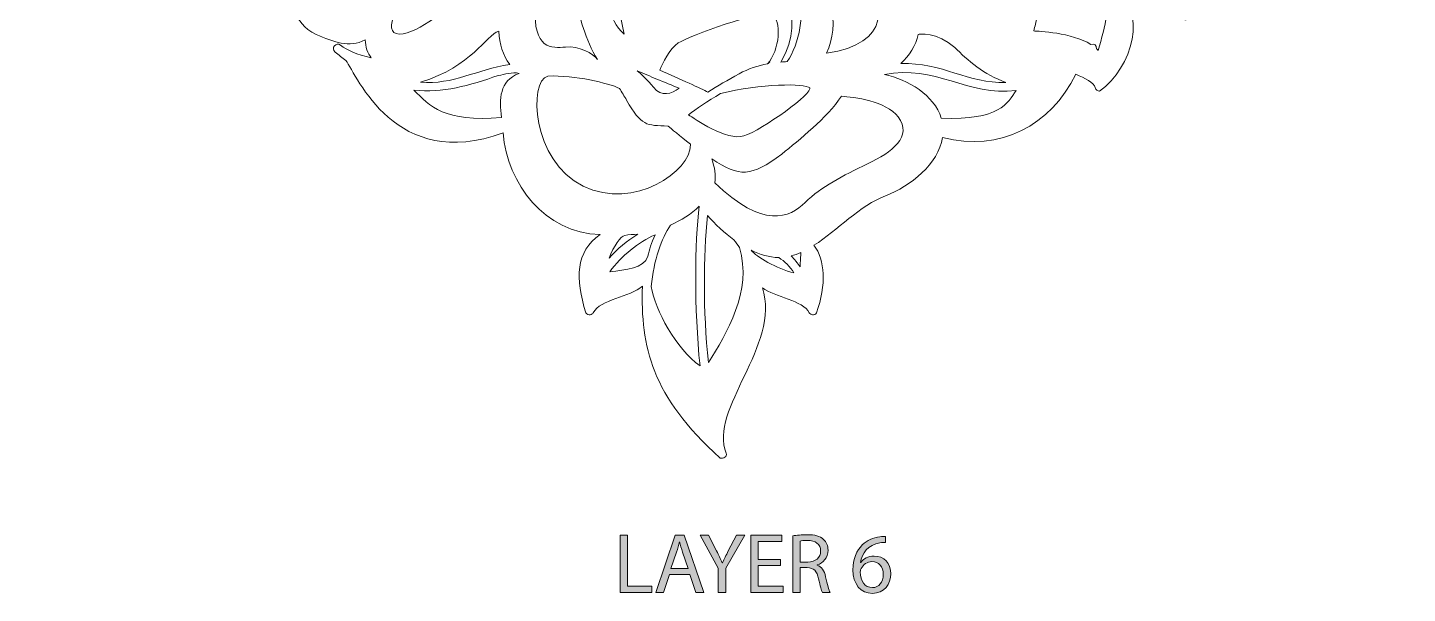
# Model space of a CAD drawing. Header units: inches. Extents: x -7.8 to 80.5, y -132.7 to -44.9.
# Drawn here: x 53.42 to 80.46, y -77.8 to -66.71 of the extents above; entities that cross this region are included whole.
import ezdxf

# ---------------------------------------------------------------- set-up
doc = ezdxf.new("R2010")
doc.units = ezdxf.units.IN
doc.header["$MEASUREMENT"] = 0
doc.layers.add('FloralHeart', color=7, linetype='Continuous')

# ---------------------------------------------------------------- blocks, each defined once
blk = doc.blocks.new('block 2')
at = {"layer": 'FloralHeart'}
h = blk.add_hatch(color=7, dxfattribs=at)
h.dxf.hatch_style = 2
h.paths.add_polyline_path([(65.174, -76.654), (65.029, -76.654), (65.029, -77.778), (65.654, -77.778), (65.654, -77.656), (65.174, -77.656)])
h = blk.add_hatch(color=7, dxfattribs=at)
h.dxf.hatch_style = 2
h.paths.add_polyline_path([(65.998, -77.424), (66.396, -77.424), (66.516, -77.778), (66.671, -77.778), (66.288, -76.654), (66.113, -76.654), (65.731, -77.778), (65.881, -77.778)])
edge = h.paths.add_edge_path()
edge.add_spline(control_points=[(66.138, -76.986), (66.159, -76.918), (66.178, -76.849), (66.194, -76.783), (66.194, -76.783), (66.198, -76.783), (66.198, -76.783), (66.214, -76.848), (66.231, -76.914), (66.256, -76.988), (66.256, -76.988), (66.366, -77.311), (66.366, -77.311), (66.366, -77.311), (66.028, -77.311), (66.028, -77.311), (66.028, -77.311), (66.138, -76.986), (66.138, -76.986)], knot_values=[0, 0, 0, 0, 1, 1, 1, 2, 2, 2, 3, 3, 3, 4, 4, 4, 5, 5, 5, 6, 6, 6, 6], degree=3, periodic=1)
h = blk.add_hatch(color=7, dxfattribs=at)
h.dxf.hatch_style = 2
edge = h.paths.add_edge_path()
edge.add_spline(control_points=[(67.151, -76.964), (67.108, -77.049), (67.069, -77.123), (67.038, -77.196), (67.038, -77.196), (67.034, -77.196), (67.034, -77.196), (66.999, -77.118), (66.966, -77.049), (66.923, -76.964), (66.923, -76.964), (66.764, -76.654), (66.764, -76.654), (66.764, -76.654), (66.599, -76.654), (66.599, -76.654), (66.599, -76.654), (66.954, -77.301), (66.954, -77.301), (66.954, -77.301), (66.954, -77.778), (66.954, -77.778), (66.954, -77.778), (67.101, -77.778), (67.101, -77.778), (67.101, -77.778), (67.101, -77.299), (67.101, -77.299), (67.101, -77.299), (67.478, -76.654), (67.478, -76.654), (67.478, -76.654), (67.313, -76.654), (67.313, -76.654), (67.313, -76.654), (67.151, -76.964), (67.151, -76.964)], knot_values=[0, 0, 0, 0, 1, 1, 1, 2, 2, 2, 3, 3, 3, 4, 4, 4, 5, 5, 5, 6, 6, 6, 7, 7, 7, 8, 8, 8, 9, 9, 9, 10, 10, 10, 11, 11, 11, 12, 12, 12, 12], degree=3, periodic=1)
h = blk.add_hatch(color=7, dxfattribs=at)
h.dxf.hatch_style = 2
h.paths.add_polyline_path([(67.739, -77.251), (68.176, -77.251), (68.176, -77.131), (67.739, -77.131), (67.739, -76.776), (68.201, -76.776), (68.201, -76.654), (67.594, -76.654), (67.594, -77.778), (68.226, -77.778), (68.226, -77.656), (67.739, -77.656)])
h = blk.add_hatch(color=7, dxfattribs=at)
h.dxf.hatch_style = 2
edge = h.paths.add_edge_path()
edge.add_spline(control_points=[(68.894, -77.243), (68.894, -77.243), (68.894, -77.238), (68.894, -77.238), (69.013, -77.198), (69.106, -77.099), (69.106, -76.951), (69.106, -76.864), (69.074, -76.788), (69.018, -76.738), (68.948, -76.674), (68.848, -76.646), (68.693, -76.646), (68.593, -76.646), (68.488, -76.654), (68.414, -76.669), (68.414, -76.669), (68.414, -77.778), (68.414, -77.778), (68.414, -77.778), (68.559, -77.778), (68.559, -77.778), (68.559, -77.778), (68.559, -77.291), (68.559, -77.291), (68.559, -77.291), (68.696, -77.291), (68.696, -77.291), (68.828, -77.296), (68.888, -77.354), (68.921, -77.509), (68.953, -77.649), (68.978, -77.746), (68.996, -77.778), (68.996, -77.778), (69.146, -77.778), (69.146, -77.778), (69.123, -77.734), (69.096, -77.626), (69.059, -77.469), (69.033, -77.353), (68.981, -77.273), (68.894, -77.243)], knot_values=[0, 0, 0, 0, 1, 1, 1, 2, 2, 2, 3, 3, 3, 4, 4, 4, 5, 5, 5, 6, 6, 6, 7, 7, 7, 8, 8, 8, 9, 9, 9, 10, 10, 10, 11, 11, 11, 12, 12, 12, 13, 13, 13, 14, 14, 14, 14], degree=3, periodic=1)
edge = h.paths.add_edge_path()
edge.add_spline(control_points=[(68.708, -77.181), (68.708, -77.181), (68.559, -77.181), (68.559, -77.181), (68.559, -77.181), (68.559, -76.771), (68.559, -76.771), (68.583, -76.764), (68.633, -76.758), (68.703, -76.758), (68.856, -76.759), (68.961, -76.823), (68.961, -76.968), (68.961, -77.096), (68.863, -77.181), (68.708, -77.181)], knot_values=[0, 0, 0, 0, 1, 1, 1, 2, 2, 2, 3, 3, 3, 4, 4, 4, 5, 5, 5, 5], degree=3, periodic=1)
h = blk.add_hatch(color=7, dxfattribs=at)
h.dxf.hatch_style = 2
edge = h.paths.add_edge_path()
edge.add_spline(control_points=[(69.978, -77.796), (70.203, -77.796), (70.338, -77.613), (70.338, -77.414), (70.338, -77.203), (70.203, -77.064), (70.011, -77.064), (69.891, -77.064), (69.801, -77.121), (69.749, -77.189), (69.749, -77.189), (69.744, -77.189), (69.744, -77.189), (69.769, -77.011), (69.891, -76.843), (70.121, -76.804), (70.163, -76.798), (70.201, -76.796), (70.231, -76.798), (70.231, -76.798), (70.231, -76.678), (70.231, -76.678), (70.204, -76.678), (70.168, -76.679), (70.124, -76.686), (69.988, -76.703), (69.868, -76.758), (69.778, -76.846), (69.671, -76.953), (69.594, -77.121), (69.594, -77.334), (69.594, -77.616), (69.746, -77.796), (69.978, -77.796)], knot_values=[0, 0, 0, 0, 1, 1, 1, 2, 2, 2, 3, 3, 3, 4, 4, 4, 5, 5, 5, 6, 6, 6, 7, 7, 7, 8, 8, 8, 9, 9, 9, 10, 10, 10, 11, 11, 11, 11], degree=3, periodic=1)
edge = h.paths.add_edge_path()
edge.add_spline(control_points=[(69.756, -77.308), (69.796, -77.229), (69.878, -77.174), (69.966, -77.174), (70.101, -77.174), (70.189, -77.268), (70.189, -77.423), (70.189, -77.578), (70.104, -77.683), (69.978, -77.683), (69.824, -77.683), (69.743, -77.551), (69.739, -77.373), (69.739, -77.346), (69.746, -77.324), (69.756, -77.308)], knot_values=[0, 0, 0, 0, 1, 1, 1, 2, 2, 2, 3, 3, 3, 4, 4, 4, 5, 5, 5, 5], degree=3, periodic=1)
at = {"layer": 'FloralHeart', "lineweight": 0}
for points in [[(65.174, -76.654), (65.029, -76.654), (65.029, -77.778), (65.654, -77.778), (65.654, -77.656), (65.174, -77.656), (65.174, -76.654)], [(65.998, -77.424), (66.396, -77.424), (66.516, -77.778), (66.671, -77.778), (66.288, -76.654), (66.113, -76.654), (65.731, -77.778), (65.881, -77.778), (65.998, -77.424)], [(67.739, -77.251), (68.176, -77.251), (68.176, -77.131), (67.739, -77.131), (67.739, -76.776), (68.201, -76.776), (68.201, -76.654), (67.594, -76.654), (67.594, -77.778), (68.226, -77.778), (68.226, -77.656), (67.739, -77.656), (67.739, -77.251)]]:
    blk.add_lwpolyline(points, dxfattribs=at)
for points, knots in [([(66.138, -76.986), (66.159, -76.918), (66.178, -76.849), (66.194, -76.783), (66.194, -76.783), (66.198, -76.783), (66.198, -76.783), (66.214, -76.848), (66.231, -76.914), (66.256, -76.988), (66.256, -76.988), (66.366, -77.311), (66.366, -77.311), (66.366, -77.311), (66.028, -77.311), (66.028, -77.311), (66.028, -77.311), (66.138, -76.986), (66.138, -76.986)], [0, 0, 0, 0, 1, 1, 1, 2, 2, 2, 3, 3, 3, 4, 4, 4, 5, 5, 5, 6, 6, 6, 6]), ([(67.151, -76.964), (67.108, -77.049), (67.069, -77.123), (67.038, -77.196), (67.038, -77.196), (67.034, -77.196), (67.034, -77.196), (66.999, -77.118), (66.966, -77.049), (66.923, -76.964), (66.923, -76.964), (66.764, -76.654), (66.764, -76.654), (66.764, -76.654), (66.599, -76.654), (66.599, -76.654), (66.599, -76.654), (66.954, -77.301), (66.954, -77.301), (66.954, -77.301), (66.954, -77.778), (66.954, -77.778), (66.954, -77.778), (67.101, -77.778), (67.101, -77.778), (67.101, -77.778), (67.101, -77.299), (67.101, -77.299), (67.101, -77.299), (67.478, -76.654), (67.478, -76.654), (67.478, -76.654), (67.313, -76.654), (67.313, -76.654), (67.313, -76.654), (67.151, -76.964), (67.151, -76.964)], [0, 0, 0, 0, 1, 1, 1, 2, 2, 2, 3, 3, 3, 4, 4, 4, 5, 5, 5, 6, 6, 6, 7, 7, 7, 8, 8, 8, 9, 9, 9, 10, 10, 10, 11, 11, 11, 12, 12, 12, 12]), ([(68.894, -77.243), (68.894, -77.243), (68.894, -77.238), (68.894, -77.238), (69.013, -77.198), (69.106, -77.099), (69.106, -76.951), (69.106, -76.864), (69.074, -76.788), (69.018, -76.738), (68.948, -76.674), (68.848, -76.646), (68.693, -76.646), (68.593, -76.646), (68.488, -76.654), (68.414, -76.669), (68.414, -76.669), (68.414, -77.778), (68.414, -77.778), (68.414, -77.778), (68.559, -77.778), (68.559, -77.778), (68.559, -77.778), (68.559, -77.291), (68.559, -77.291), (68.559, -77.291), (68.696, -77.291), (68.696, -77.291), (68.828, -77.296), (68.888, -77.354), (68.921, -77.509), (68.953, -77.649), (68.978, -77.746), (68.996, -77.778), (68.996, -77.778), (69.146, -77.778), (69.146, -77.778), (69.123, -77.734), (69.096, -77.626), (69.059, -77.469), (69.033, -77.353), (68.981, -77.273), (68.894, -77.243)], [0, 0, 0, 0, 1, 1, 1, 2, 2, 2, 3, 3, 3, 4, 4, 4, 5, 5, 5, 6, 6, 6, 7, 7, 7, 8, 8, 8, 9, 9, 9, 10, 10, 10, 11, 11, 11, 12, 12, 12, 13, 13, 13, 14, 14, 14, 14]), ([(68.708, -77.181), (68.708, -77.181), (68.559, -77.181), (68.559, -77.181), (68.559, -77.181), (68.559, -76.771), (68.559, -76.771), (68.583, -76.764), (68.633, -76.758), (68.703, -76.758), (68.856, -76.759), (68.961, -76.823), (68.961, -76.968), (68.961, -77.096), (68.863, -77.181), (68.708, -77.181)], [0, 0, 0, 0, 1, 1, 1, 2, 2, 2, 3, 3, 3, 4, 4, 4, 5, 5, 5, 5]), ([(69.978, -77.796), (70.203, -77.796), (70.338, -77.613), (70.338, -77.414), (70.338, -77.203), (70.203, -77.064), (70.011, -77.064), (69.891, -77.064), (69.801, -77.121), (69.749, -77.189), (69.749, -77.189), (69.744, -77.189), (69.744, -77.189), (69.769, -77.011), (69.891, -76.843), (70.121, -76.804), (70.163, -76.798), (70.201, -76.796), (70.231, -76.798), (70.231, -76.798), (70.231, -76.678), (70.231, -76.678), (70.204, -76.678), (70.168, -76.679), (70.124, -76.686), (69.988, -76.703), (69.868, -76.758), (69.778, -76.846), (69.671, -76.953), (69.594, -77.121), (69.594, -77.334), (69.594, -77.616), (69.746, -77.796), (69.978, -77.796)], [0, 0, 0, 0, 1, 1, 1, 2, 2, 2, 3, 3, 3, 4, 4, 4, 5, 5, 5, 6, 6, 6, 7, 7, 7, 8, 8, 8, 9, 9, 9, 10, 10, 10, 11, 11, 11, 11]), ([(69.756, -77.308), (69.796, -77.229), (69.878, -77.174), (69.966, -77.174), (70.101, -77.174), (70.189, -77.268), (70.189, -77.423), (70.189, -77.578), (70.104, -77.683), (69.978, -77.683), (69.824, -77.683), (69.743, -77.551), (69.739, -77.373), (69.739, -77.346), (69.746, -77.324), (69.756, -77.308)], [0, 0, 0, 0, 1, 1, 1, 2, 2, 2, 3, 3, 3, 4, 4, 4, 5, 5, 5, 5])]:
    blk.add_open_spline(points, degree=3, knots=knots, dxfattribs=at)

msp = doc.modelspace()

# ---------------------------------------------------------------- linework, layer by layer
at = {"layer": 'FloralHeart', "lineweight": 0}
for points, knots in [([(80.436, -57.424), (80.428, -56.348), (80.096, -54.811), (79.643, -53.853), (79.615, -53.788), (79.515, -53.788), (79.486, -53.853), (79.447, -53.943), (79.543, -54.329), (79.538, -54.406), (79.319, -53.427), (78.506, -52.689), (77.645, -52.151), (77.196, -51.876), (76.974, -51.549), (76.948, -51.171), (76.944, -51.067), (76.782, -51.064), (76.775, -51.169), (76.781, -51.369), (76.817, -51.622), (76.86, -51.903), (75.924, -50.537), (74.13, -50.999), (72.761, -50.674), (72.309, -50.527), (72.519, -50.136), (72.657, -49.998), (72.701, -49.955), (72.681, -49.874), (72.622, -49.857), (72.437, -49.822), (71.405, -50.686), (71.291, -51.089), (71.181, -51.305), (71.199, -51.515), (71.198, -51.714), (71.109, -51.98), (70.996, -52.299), (70.925, -52.713), (70.684, -52.55), (70.122, -52.136), (69.947, -51.708), (69.932, -51.67), (69.891, -51.648), (69.851, -51.656), (69.669, -51.704), (69.867, -52.999), (69.876, -53.196), (68.067, -52.614), (68.3, -51.769), (68.769, -54.026), (68.398, -53.906), (67.636, -53.751), (67.45, -53.509), (67.423, -53.472), (67.371, -53.462), (67.333, -53.487), (67.294, -53.513), (67.282, -53.564), (67.305, -53.604), (67.618, -54.121), (67.734, -54.644), (68, -55.101), (67.841, -55.093), (67.392, -55.127), (67.224, -55.147), (67.062, -54.186), (66.321, -53.458), (65.461, -53.961), (65.347, -53.231), (64.683, -52.62), (63.941, -52.577), (64.204, -52.021), (64.191, -51.358), (64.21, -50.76), (64.203, -50.718), (64.163, -50.692), (64.124, -50.692), (64.1, -50.692), (64.076, -50.702), (64.059, -50.723), (63.772, -51.435), (62.092, -51.588), (61.196, -51.88), (61.34, -51.503), (61.405, -50.886), (61.403, -49.945), (61.398, -49.902), (61.361, -49.868), (61.316, -49.868), (60.591, -51.254), (57.622, -50.339), (57.193, -52.207), (56.995, -51.805), (56.765, -51.377), (56.652, -50.989), (56.637, -50.932), (56.563, -50.908), (56.517, -50.944), (56.563, -53.065), (53.953, -53.685), (54.782, -55.524), (54.46, -55.369), (53.418, -54.713), (53.437, -55.006), (54.302, -56.162), (54.057, -57.505), (54.039, -58.815), (54.026, -59.624), (54.475, -60.51), (55.291, -60.671), (54.996, -60.828), (54.63, -61.101), (54.372, -61.117), (54.328, -61.12), (54.293, -61.156), (54.292, -61.2), (54.29, -61.244), (54.322, -61.283), (54.366, -61.289), (55.075, -61.57), (55.571, -62.302), (56.596, -62.156), (56.031, -62.453), (55.763, -63.024), (55.595, -63.524), (55.487, -63.804), (55.408, -64.006), (55.273, -64.13), (55.24, -64.16), (55.235, -64.21), (55.261, -64.245), (55.288, -64.281), (55.337, -64.291), (55.375, -64.269), (56.163, -64.048), (57.04, -64.326), (57.756, -63.472), (57.445, -64.223), (57.599, -64.713), (57.804, -65.295), (57.898, -65.58), (57.965, -65.786), (57.939, -65.968), (57.923, -66.067), (58.072, -66.107), (58.106, -66.011), (58.122, -65.969), (58.15, -65.923), (58.191, -65.872), (58.715, -66.182), (58.567, -66.607), (59.076, -66.847), (59.408, -66.983), (59.72, -67.114), (60.037, -66.95), (60.041, -67.081), (60.082, -67.217), (60.155, -67.303), (59.864, -67.241), (59.686, -67.152), (59.553, -67.053), (59.467, -66.981), (59.355, -67.118), (59.443, -67.188), (59.513, -67.244), (59.588, -67.302), (59.657, -67.351), (59.873, -67.655), (60.628, -69.545), (62.738, -68.771), (62.82, -69.782), (63.557, -70.734), (64.639, -70.764), (64.154, -71.104), (64.149, -71.616), (64.359, -72.298), (64.406, -72.371), (64.488, -72.329), (64.505, -72.297), (64.64, -72.035), (65.227, -71.992), (65.467, -71.773), (65.435, -72.976), (65.64, -73.92), (66.993, -75.143), (67.054, -75.168), (67.135, -75.111), (67.11, -75.05), (66.761, -74.178), (68.18, -72.949), (67.822, -71.806), (68.063, -71.997), (68.618, -72.049), (68.739, -72.3), (68.753, -72.32), (68.776, -72.334), (68.8, -72.336), (68.831, -72.34), (68.864, -72.326), (68.881, -72.3), (69.075, -71.741), (69.05, -71.265), (68.831, -70.975), (69.291, -70.681), (69.732, -70.193), (70.231, -70.003), (70.733, -69.815), (71.265, -69.382), (71.352, -68.863), (72.481, -69.155), (73.472, -68.624), (73.96, -67.624), (74.14, -67.696), (74.322, -67.787), (74.341, -67.885), (74.349, -67.925), (74.386, -67.956), (74.427, -67.956), (75.086, -67.489), (75.362, -66.394), (74.74, -65.898), (74.86, -65.87), (76.102, -65.54), (76.019, -66.446), (76.009, -66.549), (76.12, -66.602), (76.176, -66.516), (76.38, -66.21), (76.258, -65.639), (76.002, -65.228), (77.131, -64.972), (77.888, -63.745), (78.355, -62.635), (78.82, -62.22), (78.92, -61.607), (78.659, -61.113), (80.009, -60.393), (80.461, -58.983), (80.436, -57.424)], [0, 0, 0, 0, 1, 1, 1, 2, 2, 2, 3, 3, 3, 4, 4, 4, 5, 5, 5, 6, 6, 6, 7, 7, 7, 8, 8, 8, 9, 9, 9, 10, 10, 10, 11, 11, 11, 12, 12, 12, 13, 13, 13, 14, 14, 14, 15, 15, 15, 16, 16, 16, 17, 17, 17, 18, 18, 18, 19, 19, 19, 20, 20, 20, 21, 21, 21, 22, 22, 22, 23, 23, 23, 24, 24, 24, 25, 25, 25, 26, 26, 26, 27, 27, 27, 28, 28, 28, 29, 29, 29, 30, 30, 30, 31, 31, 31, 32, 32, 32, 33, 33, 33, 34, 34, 34, 35, 35, 35, 36, 36, 36, 37, 37, 37, 38, 38, 38, 39, 39, 39, 40, 40, 40, 41, 41, 41, 42, 42, 42, 43, 43, 43, 44, 44, 44, 45, 45, 45, 46, 46, 46, 47, 47, 47, 48, 48, 48, 49, 49, 49, 50, 50, 50, 51, 51, 51, 52, 52, 52, 53, 53, 53, 54, 54, 54, 55, 55, 55, 56, 56, 56, 57, 57, 57, 58, 58, 58, 59, 59, 59, 60, 60, 60, 61, 61, 61, 62, 62, 62, 63, 63, 63, 64, 64, 64, 65, 65, 65, 66, 66, 66, 67, 67, 67, 68, 68, 68, 69, 69, 69, 70, 70, 70, 71, 71, 71, 72, 72, 72, 73, 73, 73, 74, 74, 74, 75, 75, 75, 76, 76, 76, 77, 77, 77, 78, 78, 78, 79, 79, 79, 80, 80, 80, 80]), ([(65.003, -66.343), (65.038, -66.494), (65.077, -66.671), (65.111, -66.837), (64.778, -66.546), (64.759, -66.04), (64.795, -65.764), (64.832, -65.469), (64.762, -65.038), (64.838, -64.897), (64.914, -64.756), (65.283, -64.761), (65.458, -64.614), (65.632, -64.468), (66.027, -64.225), (66.157, -64.225), (66.26, -64.225), (66.391, -64.376), (66.439, -64.437), (66.1, -64.529), (65.761, -64.708), (65.492, -64.948), (65.094, -65.304), (64.853, -65.796), (65.003, -66.343)], [0, 0, 0, 0, 1, 1, 1, 2, 2, 2, 3, 3, 3, 4, 4, 4, 5, 5, 5, 6, 6, 6, 7, 7, 7, 8, 8, 8, 8]), ([(68.772, -65.447), (68.387, -65.122), (68.564, -64.612), (68.178, -64.479), (67.945, -64.421), (67.767, -64.518), (67.674, -64.589), (67.609, -64.525), (67.541, -64.482), (67.476, -64.453), (67.517, -64.395), (67.743, -64.1), (68.037, -64.158), (68.363, -64.224), (68.765, -64.455), (68.946, -64.426), (68.982, -64.582), (69.181, -65.341), (69.729, -65.773), (70.266, -66.195), (70.34, -67.034), (69.078, -67.211), (69.339, -66.662), (69.179, -65.832), (68.772, -65.447)], [0, 0, 0, 0, 1, 1, 1, 2, 2, 2, 3, 3, 3, 4, 4, 4, 5, 5, 5, 6, 6, 6, 7, 7, 7, 8, 8, 8, 8]), ([(63.372, -66.302), (63.431, -65.484), (63.481, -65.545), (64.34, -65.278), (64.326, -65.6), (64.261, -65.908), (64.227, -66.257), (64.205, -66.451), (64.356, -66.951), (64.585, -67.337), (64.51, -67.21), (64.215, -67.063), (63.958, -67.09), (63.698, -67.117), (63.313, -67.136), (63.372, -66.302)], [0, 0, 0, 0, 1, 1, 1, 2, 2, 2, 3, 3, 3, 4, 4, 4, 5, 5, 5, 5]), ([(68.036, -65.446), (68.037, -65.364), (68.026, -65.281), (68.006, -65.2), (68.048, -65.265), (68.099, -65.355), (68.122, -65.434), (68.166, -65.581), (68.34, -65.869), (68.508, -66.119), (68.671, -66.36), (68.538, -67.047), (68.307, -67.375), (68.265, -67.377), (68.223, -67.38), (68.179, -67.384), (68.751, -66.43), (68.032, -65.73), (68.036, -65.446)], [0, 0, 0, 0, 1, 1, 1, 2, 2, 2, 3, 3, 3, 4, 4, 4, 5, 5, 5, 6, 6, 6, 6]), ([(60.85, -65.952), (60.852, -65.951), (60.855, -65.95), (60.857, -65.949), (61.556, -66.152), (62.291, -66.064), (62.874, -65.564), (62.79, -65.759), (62.728, -65.971), (62.69, -66.182), (62.583, -66.157), (62.401, -66.138), (62.118, -66.183), (61.605, -66.264), (61.117, -66.835), (60.701, -66.835), (60.321, -66.835), (60.772, -66.079), (60.85, -65.952)], [0, 0, 0, 0, 1, 1, 1, 2, 2, 2, 3, 3, 3, 4, 4, 4, 5, 5, 5, 6, 6, 6, 6]), ([(74.403, -67.155), (74.393, -67.144), (74.382, -67.133), (74.371, -67.123), (74.371, -67.065), (74.324, -67.011), (74.258, -67.039), (73.881, -66.806), (73.231, -66.778), (73.137, -66.775), (73.162, -66.686), (73.184, -66.599), (73.203, -66.514), (73.243, -66.338), (73.27, -66.172), (73.284, -66.018), (73.667, -66.163), (74.035, -66.056), (74.467, -65.964), (74.478, -65.964), (74.489, -65.966), (74.501, -65.968), (74.685, -66.188), (74.525, -66.69), (74.403, -67.155)], [0, 0, 0, 0, 1, 1, 1, 2, 2, 2, 3, 3, 3, 4, 4, 4, 5, 5, 5, 6, 6, 6, 7, 7, 7, 8, 8, 8, 8]), ([(65.807, -67.544), (65.86, -67.416), (65.997, -67.122), (66.17, -67.01), (66.394, -66.866), (67.797, -66.357), (68.003, -66.455), (68.209, -66.552), (68.158, -67.164), (67.92, -67.42), (67.936, -67.407), (67.952, -67.394), (67.967, -67.381), (67.952, -67.397), (67.936, -67.41), (67.92, -67.42), (67.736, -67.456), (67.542, -67.516), (67.363, -67.614), (67.147, -67.733), (66.939, -67.856), (66.753, -67.971), (66.622, -67.909), (66.208, -67.716), (65.807, -67.544)], [0, 0, 0, 0, 1, 1, 1, 2, 2, 2, 3, 3, 3, 4, 4, 4, 5, 5, 5, 6, 6, 6, 7, 7, 7, 8, 8, 8, 8]), ([(62.868, -67.433), (62.209, -67.528), (61.765, -67.835), (61.118, -67.778), (62.131, -67.472), (62.397, -66.862), (62.652, -66.779), (62.673, -67.041), (62.729, -67.243), (62.868, -67.433)], [0, 0, 0, 0, 1, 1, 1, 2, 2, 2, 3, 3, 3, 3]), ([(72.593, -67.782), (71.853, -67.813), (71.346, -67.387), (70.531, -67.413), (70.708, -67.255), (70.824, -67.062), (70.875, -66.842), (70.875, -66.842), (71.252, -66.782), (71.59, -67.101), (71.713, -67.219), (71.857, -67.354), (72.024, -67.478), (72.191, -67.601), (72.38, -67.712), (72.593, -67.782)], [0, 0, 0, 0, 1, 1, 1, 2, 2, 2, 3, 3, 3, 4, 4, 4, 5, 5, 5, 5]), ([(62.704, -68.469), (61.595, -68.572), (61.288, -68.245), (60.99, -67.932), (61.545, -67.995), (62.086, -67.845), (62.644, -67.646), (62.764, -67.631), (62.921, -67.571), (63.05, -67.608), (62.657, -67.753), (62.668, -68.11), (62.704, -68.469)], [0, 0, 0, 0, 1, 1, 1, 2, 2, 2, 3, 3, 3, 4, 4, 4, 4]), ([(65.748, -67.717), (65.901, -67.78), (66.051, -67.84), (66.188, -67.898), (66.046, -68.011), (65.838, -68.073), (65.683, -67.877), (65.571, -67.735), (65.444, -67.619), (65.366, -67.553), (65.492, -67.61), (65.621, -67.665), (65.748, -67.717)], [0, 0, 0, 0, 1, 1, 1, 2, 2, 2, 3, 3, 3, 4, 4, 4, 4]), ([(71.325, -68.483), (71.183, -68.032), (70.677, -67.726), (70.21, -67.629), (71.203, -67.429), (71.845, -68.055), (72.792, -67.944), (72.622, -68.186), (72.479, -68.533), (71.325, -68.483)], [0, 0, 0, 0, 1, 1, 1, 2, 2, 2, 3, 3, 3, 3]), ([(64.309, -69.815), (63.301, -69.323), (63.231, -67.75), (63.614, -67.659), (64.15, -67.636), (64.807, -67.799), (65.017, -67.9), (65.067, -67.975), (65.113, -68.053), (65.159, -68.129), (65.447, -68.645), (65.544, -68.623), (65.974, -68.639), (66.028, -68.686), (66.199, -68.831), (66.413, -68.994), (66.413, -68.998), (66.413, -69.002), (66.413, -69.007), (66.413, -69.513), (65.318, -70.307), (64.309, -69.815)], [0, 0, 0, 0, 1, 1, 1, 2, 2, 2, 3, 3, 3, 4, 4, 4, 5, 5, 5, 6, 6, 6, 7, 7, 7, 7]), ([(66.999, -68.001), (67.776, -67.801), (68.661, -67.803), (68.747, -67.888), (68.834, -67.975), (67.818, -68.718), (67.455, -68.833), (67.123, -68.936), (66.481, -68.495), (66.369, -68.416), (66.523, -68.304), (66.741, -68.15), (66.999, -68.001)], [0, 0, 0, 0, 1, 1, 1, 2, 2, 2, 3, 3, 3, 4, 4, 4, 4]), ([(69.879, -69.38), (69.398, -69.612), (68.967, -69.826), (68.66, -70.133), (68.359, -70.434), (67.832, -70.666), (66.885, -69.749), (66.916, -69.6), (66.884, -69.452), (66.826, -69.282), (67.378, -69.641), (67.589, -69.642), (68.198, -69.187), (68.547, -68.906), (69.08, -68.482), (69.37, -68.053), (69.611, -68.071), (70.246, -68.146), (70.481, -68.458), (70.774, -68.846), (70.359, -69.148), (69.879, -69.38)], [0, 0, 0, 0, 1, 1, 1, 2, 2, 2, 3, 3, 3, 4, 4, 4, 5, 5, 5, 6, 6, 6, 7, 7, 7, 7]), ([(65.641, -71.782), (65.687, -71.262), (65.848, -70.835), (66.017, -70.58), (66.226, -70.488), (66.422, -70.363), (66.583, -70.21), (66.491, -70.909), (66.483, -72.207), (66.597, -73.34), (66.122, -72.995), (65.721, -72.254), (65.641, -71.782)], [0, 0, 0, 0, 1, 1, 1, 2, 2, 2, 3, 3, 3, 4, 4, 4, 4]), ([(66.762, -73.274), (66.651, -72.239), (66.671, -71.199), (66.741, -70.389), (66.884, -70.552), (67.088, -70.743), (67.263, -70.868), (67.301, -70.918), (67.336, -70.968), (67.368, -71.019), (67.63, -71.863), (67.115, -72.714), (66.762, -73.274)], [0, 0, 0, 0, 1, 1, 1, 2, 2, 2, 3, 3, 3, 4, 4, 4, 4]), ([(65.126, -70.78), (65.203, -70.768), (65.287, -70.76), (65.376, -70.757), (65.167, -70.886), (64.976, -71.044), (64.816, -71.228), (64.907, -70.987), (65.039, -70.798), (65.126, -70.78)], [0, 0, 0, 0, 1, 1, 1, 2, 2, 2, 3, 3, 3, 3]), ([(64.828, -71.495), (65.056, -71.18), (65.392, -70.912), (65.716, -70.771), (65.643, -70.929), (65.606, -71.066), (65.575, -71.186), (65.499, -71.438), (65.142, -71.451), (64.828, -71.495)], [0, 0, 0, 0, 1, 1, 1, 2, 2, 2, 3, 3, 3, 3]), ([(67.599, -71.07), (67.777, -71.153), (67.948, -71.214), (68.14, -71.216), (68.261, -71.285), (68.358, -71.394), (68.437, -71.517), (68.104, -71.434), (67.696, -71.2), (67.599, -71.07)], [0, 0, 0, 0, 1, 1, 1, 2, 2, 2, 3, 3, 3, 3]), ([(68.559, -71.398), (68.507, -71.324), (68.449, -71.252), (68.385, -71.183), (68.447, -71.166), (68.51, -71.144), (68.575, -71.116), (68.57, -71.183), (68.563, -71.289), (68.559, -71.398)], [0, 0, 0, 0, 1, 1, 1, 2, 2, 2, 3, 3, 3, 3])]:
    msp.add_open_spline(points, degree=3, knots=knots, dxfattribs=at)

# ---------------------------------------------------------------- block references
at = {"layer": 'FloralHeart'}
msp.add_blockref('block 2', (0, 0), dxfattribs=at)

doc.saveas('drawing.dxf')
